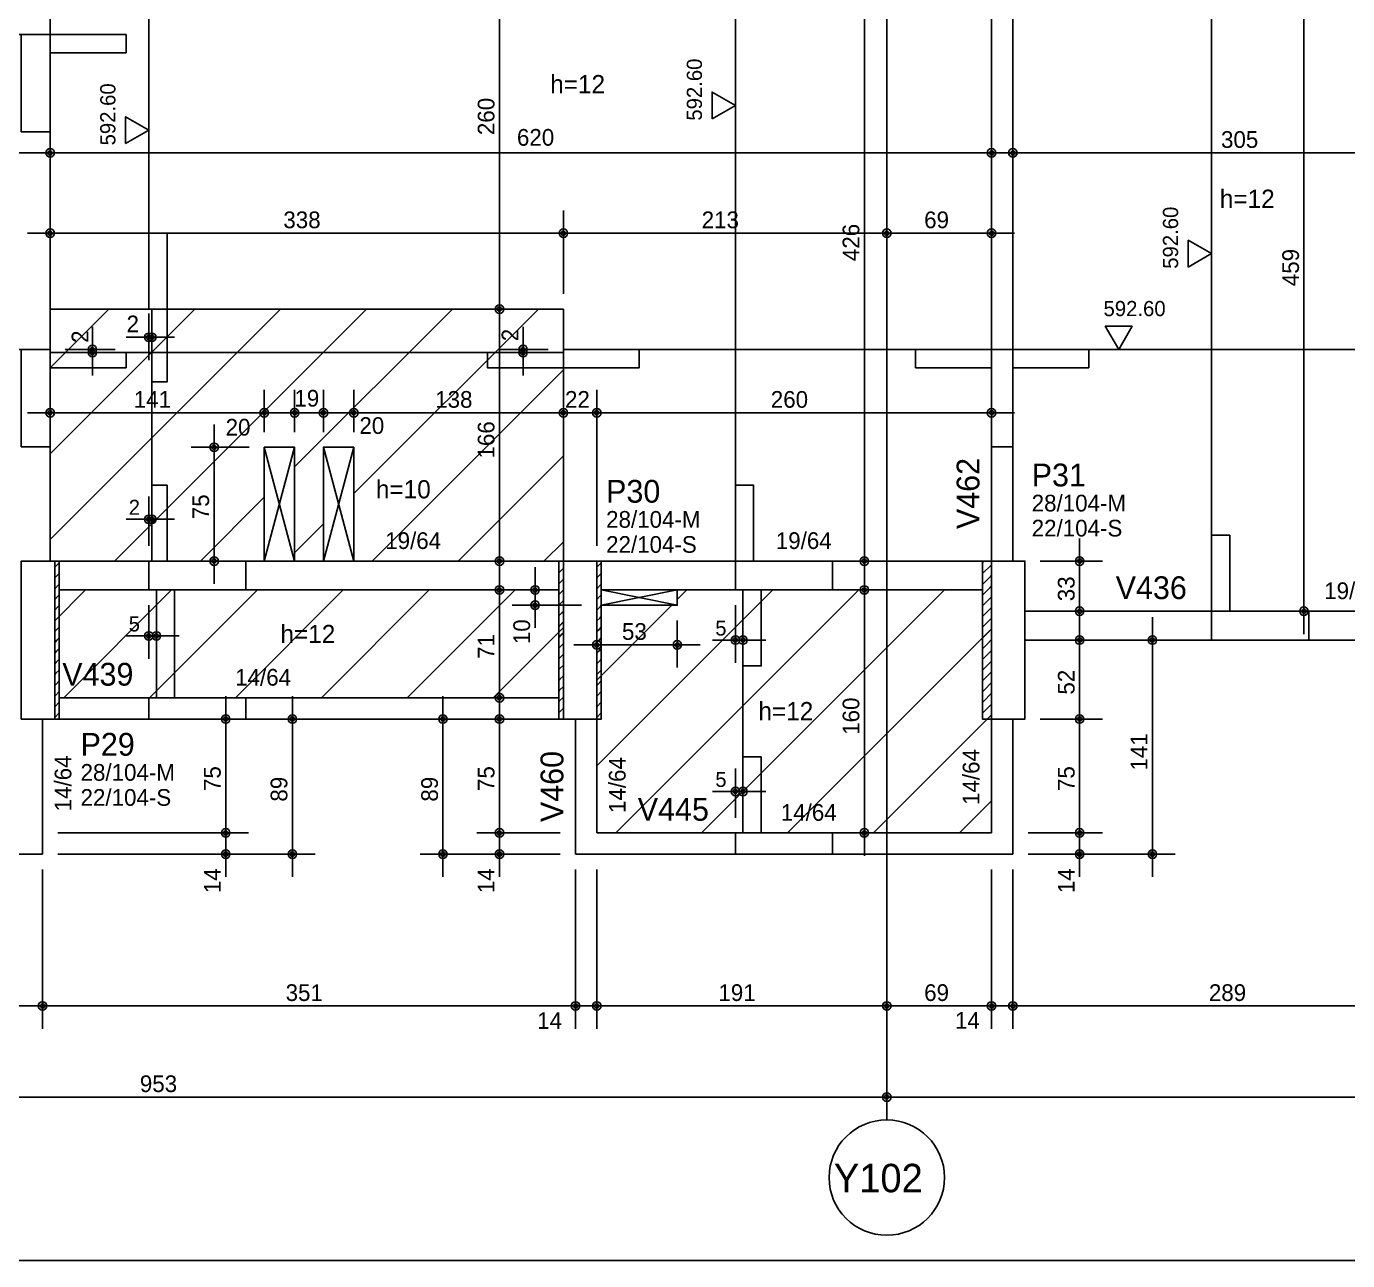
# Model space of a CAD drawing. Header units: metres. Extents: x 310 to 5592, y 1610 to 4022.
# Drawn here: x 1535 to 2405, y 1625 to 2438 of the extents above; entities that cross this region are included whole.
import ezdxf

# ---------------------------------------------------------------- set-up
doc = ezdxf.new("R2010")
doc.units = ezdxf.units.M
for name, color, linetype in [('MTH-224', 4, 'Continuous'), ('MTH-230', 1, 'Continuous'), ('MTH-COTAS7', 31, 'Continuous'), ('MTH-DIM-PILAR', 3, 'Continuous'), ('MTH-DIM-VIGA', 3, 'Continuous'), ('MTH-EIXO-214', 4, 'Continuous'), ('MTH-EIXO-215', 1, 'Continuous'), ('MTH-FACE-VIGA', 7, 'Continuous'), ('MTH-LINHA-SEÇÃO', 16, 'Continuous'), ('MTH-PILAR-SEGUE', 5, 'Continuous'), ('MTH-SIMB_COTA', 3, 'Continuous'), ('MTH-TIT1-PILAR', 5, 'Continuous'), ('MTH-TIT1-VIGA', 5, 'Continuous'), ('MTH-TRACEJADO-216', 1, 'Continuous'), ('MTH-TXT', 4, 'Continuous'), ('MTH-TXT-NEGRITO', 5, 'Continuous')]:
    doc.layers.add(name, color=color, linetype=linetype)

msp = doc.modelspace()

# ---------------------------------------------------------------- linework, layer by layer
at = {"layer": 'MTH-224', "linetype": 'Continuous'}
for points in [[(1986.475646, 2377.408275), (2001.774116, 2386.241278), (1986.475646, 2395.073403), (1986.475646, 2377.408275)], [(1600.21209, 2361.111274), (1615.51056, 2369.944277), (1600.21209, 2378.776401), (1600.21209, 2361.111274)], [(2300.035926, 2279.867062), (2315.334396, 2288.700066), (2300.035926, 2297.53219), (2300.035926, 2279.867062)], [(2245.397645, 2240.790798), (2254.230649, 2225.492328), (2263.062773, 2240.790798), (2245.397645, 2240.790798)]]:
    msp.add_lwpolyline(points, dxfattribs=at)
at = {"layer": 'MTH-230', "linetype": 'Continuous'}
for p, q in [((1691.511368, 2086.135499), (1711.511368, 2161.135499)), ((1711.511368, 2086.1355), (1691.511368, 2161.135499)), ((1730.511368, 2086.1355), (1750.511368, 2161.135499)), ((1750.511368, 2086.135498), (1730.511368, 2161.135499)), ((1913.51213, 2057.1355), (1963.513843, 2067.1355)), ((1963.513843, 2057.1355), (1913.51213, 2067.1355))]:
    msp.add_line(p, q, dxfattribs=at)
msp.add_circle((2101.511366, 1680.135501), 38, dxfattribs=at)
at = {"layer": 'MTH-COTAS7', "linetype": 'Continuous'}
for p, q in [((1846.41773, 2237.135493), (1846.41773, 2527.13677)), ((2086.713494, 2071.135503), (2086.713494, 2527.13677)), ((2376.242873, 2038.143101), (2376.242873, 2527.13677)), ((1550.51056, 2357.558462), (1550.51056, 2370.038858)), ((2184.511366, 2369.875408), (2184.511366, 2340.038858)), ((1260.506838, 2355.038858), (1546.51056, 2355.038858)), ((1535.51056, 2355.038858), (2185.511366, 2355.038858)), ((2169.511366, 2355.038858), (2504.511361, 2355.038858)), ((2170.511366, 2353.754645), (2170.511366, 2340.038858)), ((1550.51056, 2268.576565), (1550.51056, 2317.1355)), ((1888.512128, 2262.135494), (1888.512128, 2317.1355)), ((1888.512128, 2262.135494), (1888.512128, 2317.1355)), ((2101.511366, 2280.695084), (2101.511366, 2317.1355)), ((2101.511366, 2280.695084), (2101.511366, 2317.1355)), ((2170.511366, 2311.115701), (2170.511366, 2317.1355)), ((1535.51056, 2302.1355), (1903.512128, 2302.1355)), ((1873.512128, 2302.1355), (2116.511366, 2302.1355)), ((2086.511366, 2302.1355), (2185.511366, 2302.1355)), ((1846.41773, 2071.135503), (1846.41773, 2267.135493)), ((1615.51056, 2249.331523), (1615.51056, 2218.567024)), ((1825.033456, 2252.135493), (1861.41773, 2252.135493)), ((1835.033456, 2252.135493), (1861.41773, 2252.135493)), ((1578.343317, 2208.492328), (1578.343317, 2240.492328)), ((1617.51056, 2242.1355), (1617.51056, 2218.567024)), ((1861.97425, 2208.492328), (1861.97425, 2240.492328)), ((1600.51056, 2233.567024), (1632.51056, 2233.567024)), ((1560.51056, 2225.492328), (1593.343317, 2225.492328)), ((1560.51056, 2223.492328), (1593.343317, 2223.492328)), ((1878.512128, 2225.492328), (1846.97425, 2225.492328)), ((1878.512128, 2223.492328), (1846.97425, 2223.492328)), ((1550.51056, 2155.351244), (1550.51056, 2198.859757)), ((1691.511368, 2171.135499), (1691.511368, 2198.859757)), ((1691.511368, 2171.135499), (1691.511368, 2198.859757)), ((1711.511368, 2171.135499), (1711.511368, 2198.859757)), ((1711.511368, 2171.135499), (1711.511368, 2198.859757)), ((1730.511368, 2171.135499), (1730.511368, 2198.859757)), ((1730.511368, 2171.135499), (1730.511368, 2198.859757)), ((1750.511368, 2171.135499), (1750.511368, 2198.859757)), ((1750.511368, 2171.135499), (1750.511368, 2198.859757)), ((1888.512128, 2178.859757), (1888.512128, 2198.859757)), ((1910.512128, 2096.135503), (1910.512128, 2198.859757)), ((1910.512128, 2096.135503), (1910.512128, 2198.859757)), ((2170.511366, 2144.352822), (2170.511366, 2198.859757)), ((1535.51056, 2183.859757), (1706.511368, 2183.859757)), ((1676.511368, 2183.859757), (1726.511368, 2183.859757)), ((1696.511368, 2183.859757), (1745.511368, 2183.859757)), ((1715.511368, 2183.859757), (1765.511368, 2183.859757)), ((1735.511368, 2183.859757), (1903.512128, 2183.859757)), ((1873.512128, 2183.859757), (1925.512128, 2183.859757)), ((1895.512128, 2183.859757), (2185.511366, 2183.859757)), ((1658.498428, 2071.135499), (1658.498428, 2176.135499)), ((1888.512128, 2175.45574), (1888.512128, 2168.859757)), ((1681.511368, 2161.135499), (1643.498428, 2161.135499)), ((1615.51056, 2096.135503), (1615.51056, 2128.673244)), ((1617.51056, 2096.135503), (1617.51056, 2128.673244)), ((1600.51056, 2113.673244), (1632.51056, 2113.673244)), ((2228.474591, 2038.142044), (2228.474591, 2101.135503)), ((1681.511368, 2086.135499), (1643.498428, 2086.135499)), ((1817.250787, 2086.135503), (1861.41773, 2086.135503)), ((1846.41773, 1981.135501), (1846.41773, 2082.135503)), ((1869.871796, 2042.1355), (1869.871796, 2082.135503)), ((2091.511366, 2086.135503), (2071.713494, 2086.135503)), ((2086.713494, 1892.135505), (2086.713494, 2082.135503)), ((2202.511366, 2086.135503), (2243.474591, 2086.135503)), ((1851.532436, 2067.135503), (1861.41773, 2067.135503)), ((1878.512128, 2067.135503), (1854.871796, 2067.135503)), ((1615.51056, 2057.135503), (1615.51056, 2021.867837)), ((1620.51056, 2057.135503), (1620.51056, 2021.867837)), ((1900.51213, 2057.1355), (1854.871796, 2057.1355)), ((2001.774116, 2057.13656), (2001.774116, 2019.142162)), ((2006.803976, 2057.13656), (2006.803976, 2019.142162)), ((1910.512128, 2047.1355), (1910.512128, 2015.996744)), ((1963.513843, 2047.1355), (1963.513843, 2015.996744)), ((2227.598776, 2053.142044), (2243.474591, 2053.142044)), ((2228.474591, 1967.135493), (2228.474591, 2049.142044)), ((2276.389825, 1878.135505), (2276.389825, 2049.142044)), ((2369.334396, 2053.143101), (2361.242873, 2053.143101)), ((1600.51056, 2036.867837), (1635.51056, 2036.867837)), ((1895.512128, 2030.996744), (1978.513843, 2030.996744)), ((1986.774116, 2034.142162), (2021.803976, 2034.142162)), ((2227.312702, 2034.142044), (2243.474591, 2034.142044)), ((2275.624076, 2034.142044), (2291.389825, 2034.142044)), ((1666.153254, 1892.135501), (1666.153254, 1997.135499)), ((1710.032398, 1878.135501), (1710.032398, 1997.135499)), ((1809.202755, 1878.135505), (1809.202755, 1997.135501)), ((1860.443729, 1996.135501), (1831.41773, 1996.135501)), ((1846.41773, 1892.135505), (1846.41773, 1997.135501)), ((2228.474591, 1892.135505), (2228.474591, 1997.135493)), ((1657.51056, 1982.135499), (1681.153254, 1982.135499)), ((1677.777456, 1982.135499), (1725.032398, 1982.135499)), ((1813.297313, 1982.135501), (1794.202755, 1982.135501)), ((1854.569576, 1982.135501), (1861.41773, 1982.135501)), ((2202.511366, 1982.135493), (2243.474591, 1982.135493)), ((2202.511366, 1982.135493), (2243.474591, 1982.135493)), ((2001.803976, 1917.135505), (2001.803976, 1949.452784)), ((2006.803976, 1917.135505), (2006.803976, 1949.452784)), ((1986.803976, 1934.452784), (2021.803976, 1934.452784)), ((1666.153254, 1878.135501), (1666.153254, 1922.135501)), ((1846.41773, 1878.135505), (1846.41773, 1922.135505)), ((2228.474591, 1878.135505), (2228.474591, 1922.135505)), ((1555.51056, 1907.135501), (1681.153254, 1907.135501)), ((1555.51056, 1907.135501), (1681.153254, 1907.135501)), ((1886.512128, 1907.135505), (1831.41773, 1907.135505)), ((1886.512128, 1907.135505), (1831.41773, 1907.135505)), ((2194.511366, 1907.135505), (2243.474591, 1907.135505)), ((2194.511366, 1907.135505), (2243.474591, 1907.135505)), ((1555.51056, 1893.135501), (1681.153254, 1893.135501)), ((1565.51056, 1893.135501), (1725.032398, 1893.135501)), ((1886.512128, 1893.135505), (1794.202755, 1893.135505)), ((1886.512128, 1893.135505), (1831.41773, 1893.135505)), ((2194.511366, 1893.135505), (2243.474591, 1893.135505)), ((2204.511366, 1893.135505), (2291.389825, 1893.135505)), ((1545.51056, 1883.135501), (1545.51056, 1778.135501)), ((1545.51056, 1883.135501), (1545.51056, 1778.135501)), ((1896.512128, 1883.135505), (1896.512128, 1778.135501)), ((1896.512128, 1883.135505), (1896.512128, 1778.135501)), ((1910.512128, 1883.135505), (1910.512128, 1778.135501)), ((1910.512128, 1883.135505), (1910.512128, 1778.135501)), ((2170.511366, 1883.135505), (2170.511366, 1778.135501)), ((2170.511366, 1883.135505), (2170.511366, 1778.135501)), ((2184.511366, 1883.135505), (2184.511366, 1778.135501)), ((2184.511366, 1883.135505), (2184.511366, 1778.135501)), ((1255.511366, 1793.135501), (1546.51056, 1793.135501)), ((1516.51056, 1793.135501), (1560.51056, 1793.135501)), ((1530.51056, 1793.135501), (1911.512128, 1793.135501)), ((1881.512128, 1793.135501), (1925.512128, 1793.135501)), ((1895.512128, 1793.135501), (2116.511366, 1793.135501)), ((2086.511366, 1793.135501), (2185.511366, 1793.135501)), ((2155.511366, 1793.135501), (2199.511366, 1793.135501)), ((2169.511366, 1793.135501), (2488.511366, 1793.135501)), ((1133.511366, 1733.135501), (2116.511366, 1733.135501)), ((2086.511366, 1733.135501), (3818.511366, 1733.135501)), ((2101.511366, 1738.697054), (2101.511366, 1718.135501)), ((561.511366, 1625.451785), (5343.511366, 1625.451785))]:
    msp.add_line(p, q, dxfattribs=at)
at = {"layer": 'MTH-EIXO-214'}
msp.add_line((2101.511366, 3791.636556), (2101.511366, 1718.135501), dxfattribs=at)
at = {"layer": 'MTH-EIXO-215', "linetype": 'Continuous'}
for p, q in [((1553.51056, 2046.756593), (1573.88947, 2067.135503)), ((1559.458011, 1996.135501), (1630.458013, 2067.135503)), ((1616.026553, 1996.135501), (1687.026555, 2067.135503)), ((1672.595096, 1996.135501), (1743.595098, 2067.135503)), ((1729.163638, 1996.135501), (1800.16364, 2067.135503)), ((1785.732181, 1996.135501), (1856.732183, 2067.135503)), ((1910.512128, 1951.209821), (2026.43781, 2067.135503)), ((1923.006354, 1907.135505), (2083.006352, 2067.135503)), ((1963.513843, 2060.780079), (1969.869268, 2067.135503)), ((1979.574897, 1907.135505), (2139.574895, 2067.135503)), ((1910.512128, 2007.778364), (1959.869265, 2057.1355)), ((1842.300723, 1996.135501), (1888.512128, 2042.346906)), ((2036.143439, 1907.135505), (2170.511366, 2041.503432)), ((2092.711982, 1907.135505), (2170.511366, 1984.934889)), ((2149.280524, 1907.135505), (2170.511366, 1928.366347))]:
    msp.add_line(p, q, dxfattribs=at)
at = {"layer": 'MTH-FACE-VIGA', "linetype": 'Continuous'}
for p, q in [((1553.51056, 2082.111932), (1556.480157, 2085.081529)), ((1556.480157, 2085.081529), (1556.51056, 2085.111932)), ((1885.512128, 2085.396203), (1886.251426, 2086.135501)), ((1885.512128, 2078.325136), (1888.369246, 2081.182253)), ((1888.369246, 2081.182253), (1888.512128, 2081.325136)), ((1910.512128, 2082.111932), (1913.481725, 2085.081529)), ((1913.481725, 2085.081529), (1913.512128, 2085.111932)), ((2164.511366, 2085.000906), (2165.645963, 2086.135503)), ((2164.511366, 2077.929838), (2170.376326, 2083.794798)), ((2170.376326, 2083.794798), (2170.511366, 2083.929838)), ((1553.51056, 2075.040864), (1556.270126, 2077.80043)), ((1556.060094, 2070.51933), (1556.51056, 2070.969796)), ((1556.270126, 2077.80043), (1556.51056, 2078.040864)), ((1885.512128, 2071.254068), (1888.159215, 2073.901154)), ((1888.159215, 2073.901154), (1888.512128, 2074.254068)), ((1910.512128, 2075.040864), (1913.271694, 2077.80043)), ((1913.061662, 2070.51933), (1913.512128, 2070.969796)), ((1913.271694, 2077.80043), (1913.512128, 2078.040864)), ((2164.511366, 2070.858771), (2169.943403, 2076.290808)), ((2169.943403, 2076.290808), (2170.511366, 2076.858771)), ((1553.51056, 2067.969796), (1556.060094, 2070.51933)), ((1553.51056, 2060.898729), (1555.850062, 2063.238231)), ((1555.850062, 2063.238231), (1556.51056, 2063.898729)), ((1885.512128, 2064.183), (1887.949183, 2066.620054)), ((1887.949183, 2066.620054), (1888.512128, 2067.183)), ((1910.512128, 2067.969796), (1913.061662, 2070.51933)), ((1910.512128, 2060.898729), (1912.85163, 2063.238231)), ((1912.85163, 2063.238231), (1913.512128, 2063.898729)), ((2164.511366, 2063.787703), (2169.510481, 2068.786817)), ((2169.077558, 2061.282827), (2170.511366, 2062.716635)), ((2169.510481, 2068.786817), (2170.511366, 2069.787703)), ((1553.51056, 2053.827661), (1555.640031, 2055.957131)), ((1555.640031, 2055.957131), (1556.51056, 2056.827661)), ((1885.512128, 2057.111932), (1887.739151, 2059.338955)), ((1887.739151, 2059.338955), (1888.512128, 2060.111932)), ((1910.512128, 2053.827661), (1912.641599, 2055.957131)), ((1912.641599, 2055.957131), (1913.512128, 2056.827661)), ((2164.511366, 2056.716635), (2169.077558, 2061.282827)), ((2164.511366, 2049.645567), (2168.644636, 2053.778837)), ((2168.644636, 2053.778837), (2170.511366, 2055.645567)), ((1553.51056, 2046.756593), (1555.429999, 2048.676031)), ((1555.429999, 2048.676031), (1556.51056, 2049.756593)), ((1885.512128, 2050.040864), (1887.529119, 2052.057855)), ((1885.512128, 2042.969796), (1887.319088, 2044.776756)), ((1887.319088, 2044.776756), (1888.512128, 2045.969796)), ((1887.529119, 2052.057855), (1888.512128, 2053.040864)), ((1910.512128, 2046.756593), (1912.431567, 2048.676031)), ((1912.431567, 2048.676031), (1913.512128, 2049.756593)), ((2164.511366, 2042.574499), (2168.211713, 2046.274846)), ((2168.211713, 2046.274846), (2170.511366, 2048.574499)), ((1553.51056, 2039.685525), (1555.219967, 2041.394932)), ((1555.219967, 2041.394932), (1556.51056, 2042.685525)), ((1885.512128, 2035.898729), (1887.109056, 2037.495656)), ((1887.109056, 2037.495656), (1888.512128, 2038.898729)), ((1910.512128, 2039.685525), (1912.221535, 2041.394932)), ((1912.221535, 2041.394932), (1913.512128, 2042.685525)), ((2164.511366, 2035.503432), (2167.778791, 2038.770856)), ((2167.778791, 2038.770856), (2170.511366, 2041.503432)), ((1553.51056, 2032.614457), (1555.009935, 2034.113832)), ((1554.799904, 2026.832733), (1556.51056, 2028.54339)), ((1555.009935, 2034.113832), (1556.51056, 2035.614457)), ((1885.512128, 2028.827661), (1886.899024, 2030.214557)), ((1886.899024, 2030.214557), (1888.512128, 2031.827661)), ((1910.512128, 2032.614457), (1912.011503, 2034.113832)), ((1911.801472, 2026.832733), (1913.512128, 2028.54339)), ((1912.011503, 2034.113832), (1913.512128, 2035.614457)), ((2164.511366, 2028.432364), (2167.345869, 2031.266866)), ((2166.912946, 2023.762876), (2170.511366, 2027.361296)), ((2167.345869, 2031.266866), (2170.511366, 2034.432364)), ((1553.51056, 2025.54339), (1554.799904, 2026.832733)), ((1553.51056, 2018.472322), (1554.589872, 2019.551633)), ((1554.589872, 2019.551633), (1556.51056, 2021.472322)), ((1885.512128, 2021.756593), (1886.688993, 2022.933457)), ((1886.688993, 2022.933457), (1888.512128, 2024.756593)), ((1910.512128, 2025.54339), (1911.801472, 2026.832733)), ((1910.512128, 2018.472322), (1911.59144, 2019.551633)), ((1911.59144, 2019.551633), (1913.512128, 2021.472322)), ((2164.511366, 2021.361296), (2166.912946, 2023.762876)), ((2166.480024, 2016.258885), (2170.511366, 2020.290228)), ((1553.51056, 2011.401254), (1554.37984, 2012.270534)), ((1554.37984, 2012.270534), (1556.51056, 2014.401254)), ((1885.512128, 2014.685525), (1886.478961, 2015.652358)), ((1886.268929, 2008.371258), (1888.512128, 2010.614457)), ((1886.478961, 2015.652358), (1888.512128, 2017.685525)), ((1910.512128, 2011.401254), (1911.381408, 2012.270534)), ((1911.381408, 2012.270534), (1913.512128, 2014.401254)), ((2164.511366, 2014.290228), (2166.480024, 2016.258885)), ((2166.047101, 2008.754895), (2170.511366, 2013.21916)), ((1553.51056, 2004.330186), (1554.169809, 2004.989434)), ((1554.169809, 2004.989434), (1556.51056, 2007.330186)), ((1885.512128, 2007.614457), (1886.268929, 2008.371258)), ((1885.512128, 2000.54339), (1886.058897, 2001.090159)), ((1886.058897, 2001.090159), (1888.512128, 2003.54339)), ((1910.512128, 2004.330186), (1911.171377, 2004.989434)), ((1911.171377, 2004.989434), (1913.512128, 2007.330186)), ((2164.511366, 2007.21916), (2166.047101, 2008.754895)), ((2164.511366, 2000.148093), (2165.614179, 2001.250905)), ((2165.614179, 2001.250905), (2170.511366, 2006.148093)), ((1553.51056, 1997.259118), (1553.959777, 1997.708335)), ((1553.749745, 1990.427235), (1556.51056, 1993.188051)), ((1553.959777, 1997.708335), (1556.51056, 2000.259118)), ((1885.512128, 1993.472322), (1885.848866, 1993.809059)), ((1885.848866, 1993.809059), (1888.512128, 1996.472322)), ((1910.512128, 1997.259118), (1910.961345, 1997.708335)), ((1910.751313, 1990.427235), (1913.512128, 1993.188051)), ((1910.961345, 1997.708335), (1913.512128, 2000.259118)), ((2164.511366, 1993.077025), (2165.181256, 1993.746914)), ((2165.181256, 1993.746914), (2170.511366, 1999.077025)), ((1553.51056, 1990.188051), (1553.749745, 1990.427235)), ((1553.539713, 1983.146136), (1556.51056, 1986.116983)), ((1885.512128, 1986.401254), (1885.638834, 1986.52796)), ((1885.638834, 1986.52796), (1888.512128, 1989.401254)), ((1910.512128, 1990.188051), (1910.751313, 1990.427235)), ((1910.541281, 1983.146136), (1913.512128, 1986.116983)), ((2164.511366, 1986.005957), (2164.748334, 1986.242924)), ((2164.748334, 1986.242924), (2170.511366, 1992.005957)), ((2167.71197, 1982.135493), (2170.511366, 1984.934889)), ((1553.51056, 1983.116983), (1553.539713, 1983.146136)), ((1888.317443, 1982.135501), (1888.512128, 1982.330186)), ((1910.512128, 1983.116983), (1910.541281, 1983.146136))]:
    msp.add_line(p, q, dxfattribs=at)
for points in [[(1550.51056, 2086.135501), (1550.51056, 2512.13677)], [(2170.511366, 2512.13677), (2170.511366, 2086.135503)], [(2184.511366, 2086.135503), (2184.511366, 2509.13677)], [(1691.511368, 2086.135499), (1711.511368, 2086.1355), (1711.511368, 2161.135499), (1691.511368, 2161.135499), (1691.511368, 2086.135499)], [(1730.511368, 2086.1355), (1750.511368, 2086.135498), (1750.511368, 2161.135499), (1730.511368, 2161.135499), (1730.511368, 2086.135498)], [(1888.512128, 2086.135503), (1553.51056, 2086.135503)], [(1556.51056, 2086.135501), (1553.51056, 2086.135501), (1553.51056, 1982.135501), (1556.51056, 1982.135501), (1556.51056, 2086.135501)], [(1888.512128, 2086.135501), (1885.512128, 2086.135501), (1885.512128, 1982.135501), (1888.512128, 1982.135501), (1888.512128, 2086.135501)], [(2170.511366, 2086.135503), (1910.512128, 2086.135503)], [(1913.512128, 2086.135501), (1910.512128, 2086.135501), (1910.512128, 1982.135501), (1913.512128, 1982.135501), (1913.512128, 2086.135501)], [(2170.511366, 2086.135503), (2164.511366, 2086.135503), (2164.511366, 1982.135493), (2170.511366, 1982.135493), (2170.511366, 2086.135503)], [(1556.51056, 2067.135503), (1885.512128, 2067.135503)], [(1913.512128, 2067.135503), (2164.511366, 2067.135503)], [(1913.51213, 2057.1355), (1963.513843, 2057.1355), (1963.513843, 2067.1355), (1913.51213, 2067.1355), (1913.51213, 2057.1355)], [(2473.511366, 2053.142044), (2192.511366, 2053.142044)], [(2192.511366, 2034.142044), (2473.511366, 2034.142044)], [(1885.512128, 1996.135501), (1556.51056, 1996.135501)], [(1545.51056, 1893.135501), (1545.51056, 1982.135501)], [(1553.51056, 1982.135501), (1888.512128, 1982.135501)], [(1896.512128, 1982.135502), (1896.512128, 1893.135505)], [(1910.512128, 1907.135505), (1910.512128, 1982.135502)], [(2170.511366, 1982.135493), (2170.511366, 1907.135505)], [(2184.511366, 1893.135505), (2184.511366, 1982.135493)], [(2170.511366, 1907.135505), (1910.512128, 1907.135505)], [(1256.511366, 1893.135501), (1545.51056, 1893.135501)], [(1896.512128, 1893.135505), (2184.511366, 1893.135505)]]:
    msp.add_lwpolyline(points, dxfattribs=at)
at = {"layer": 'MTH-LINHA-SEÇÃO', "linetype": 'Continuous'}
for p, q in [((1615.51056, 2531.13677), (1615.51056, 2252.1355)), ((2001.774116, 2531.13677), (2001.774116, 2067.135503)), ((2315.334396, 2034.142044), (2315.334396, 2531.13677)), ((858.51137, 2432.991494), (1600.51056, 2432.991494)), ((1617.51056, 2086.135501), (1617.51056, 2252.1355)), ((576.511366, 2225.492328), (1550.51056, 2225.492328)), ((1888.512128, 2223.492328), (1550.51056, 2223.492328)), ((1888.512128, 2225.492328), (2503.511361, 2225.492328)), ((2006.803976, 1907.135505), (2006.803976, 2067.13656))]:
    msp.add_line(p, q, dxfattribs=at)
for points in [[(1531.51056, 2432.991494), (1550.51056, 2432.991494), (1550.51056, 2368.991494), (1531.51056, 2368.991494), (1531.51056, 2432.991494)], [(1550.51056, 2432.991494), (1600.51056, 2432.991494), (1600.51056, 2420.991494), (1550.51056, 2420.991494), (1550.51056, 2432.991494)], [(1615.51056, 2302.1355), (1615.51056, 2252.1355), (1627.51056, 2252.1355), (1627.51056, 2302.1355), (1615.51056, 2302.1355)], [(1617.51056, 2252.1355), (1617.51056, 2204.1355), (1627.51056, 2204.1355), (1627.51056, 2252.1355), (1617.51056, 2252.1355)], [(1531.51056, 2225.492328), (1550.51056, 2225.492328), (1550.51056, 2161.492328), (1531.51056, 2161.492328), (1531.51056, 2225.492328)], [(1600.51056, 2223.492328), (1550.51056, 2223.492328), (1550.51056, 2213.492328), (1600.51056, 2213.492328), (1600.51056, 2223.492328)], [(1888.512128, 2223.492328), (1838.512128, 2223.492328), (1838.512128, 2213.492328), (1888.512128, 2213.492328), (1888.512128, 2223.492328)], [(1938.512128, 2225.492328), (1888.512128, 2225.492328), (1888.512128, 2213.492328), (1938.512128, 2213.492328), (1938.512128, 2225.492328)], [(2120.511366, 2225.492328), (2170.511366, 2225.492328), (2170.511366, 2213.492328), (2120.511366, 2213.492328), (2120.511366, 2225.492328)], [(2170.511366, 2225.492328), (2184.511366, 2225.492328), (2184.511366, 2161.492328), (2170.511366, 2161.492328), (2170.511366, 2225.492328)], [(2184.511366, 2225.492328), (2234.511366, 2225.492328), (2234.511366, 2213.492328), (2184.511366, 2213.492328), (2184.511366, 2225.492328)], [(1617.51056, 2136.135501), (1617.51056, 2086.135501), (1627.51056, 2086.135501), (1627.51056, 2136.135501), (1617.51056, 2136.135501)], [(2001.774116, 2136.13656), (2001.774116, 2086.13656), (2013.774116, 2086.13656), (2013.774116, 2136.13656), (2001.774116, 2136.13656)], [(2315.334396, 2103.143101), (2315.334396, 2053.143101), (2327.334396, 2053.143101), (2327.334396, 2103.143101), (2315.334396, 2103.143101)], [(1615.51056, 2086.135501), (1615.51056, 2067.135501), (1679.51056, 2067.135501), (1679.51056, 2086.135501), (1615.51056, 2086.135501)], [(2001.774116, 2086.13656), (2001.774116, 2067.13656), (2065.774116, 2067.13656), (2065.774116, 2086.13656), (2001.774116, 2086.13656)], [(1620.51056, 2067.135501), (1620.51056, 1996.135499), (1632.51056, 1996.135499), (1632.51056, 2067.135501), (1620.51056, 2067.135501)], [(2006.803976, 2067.13656), (2006.803976, 2017.13656), (2018.803976, 2017.13656), (2018.803976, 2067.13656), (2006.803976, 2067.13656)], [(2315.334396, 2053.143101), (2315.334396, 2034.143101), (2379.334396, 2034.143101), (2379.334396, 2053.143101), (2315.334396, 2053.143101)], [(1679.51056, 1982.135499), (1615.51056, 1982.135499), (1615.51056, 1996.135499), (1679.51056, 1996.135499), (1679.51056, 1982.135499)], [(2006.803976, 1957.135505), (2006.803976, 1907.135505), (2018.803976, 1907.135505), (2018.803976, 1957.135505), (2006.803976, 1957.135505)], [(2065.803976, 1893.135505), (2001.803976, 1893.135505), (2001.803976, 1907.135505), (2065.803976, 1907.135505), (2065.803976, 1893.135505)]]:
    msp.add_lwpolyline(points, dxfattribs=at)
at = {"layer": 'MTH-PILAR-SEGUE', "linetype": 'Continuous'}
for points in [[(1531.51056, 1982.135501), (1553.51056, 1982.135501), (1553.51056, 2086.135501), (1531.51056, 2086.135501), (1531.51056, 1982.135501)], [(1888.512128, 1982.135502), (1910.512128, 1982.135502), (1910.512128, 2086.135502), (1888.512128, 2086.135502), (1888.512128, 1982.135502)], [(2170.511366, 1982.135493), (2192.511366, 1982.135493), (2192.511366, 2086.135503), (2170.511366, 2086.135503), (2170.511366, 1982.135493)]]:
    msp.add_lwpolyline(points, dxfattribs=at)
at = {"layer": 'MTH-SIMB_COTA', "linetype": 'Continuous'}
for centre, radius in [((1550.51056, 2355.038858), 2.8), ((2170.511366, 2355.038858), 2.8), ((2184.511366, 2355.038858), 2.8), ((1550.51056, 2355.038858), 1.4), ((2170.511366, 2355.038858), 1.4), ((2184.511366, 2355.038858), 1.4), ((1550.51056, 2302.1355), 2.8), ((1550.51056, 2302.1355), 1.4), ((1888.512128, 2302.1355), 2.8), ((1888.512128, 2302.1355), 2.8), ((1888.512128, 2302.1355), 1.4), ((1888.512128, 2302.1355), 1.4), ((2101.511366, 2302.1355), 2.8), ((2101.511366, 2302.1355), 2.8), ((2101.511366, 2302.1355), 1.4), ((2101.511366, 2302.1355), 1.4), ((2170.511366, 2302.1355), 2.8), ((2170.511366, 2302.1355), 1.4), ((1846.41773, 2252.135493), 2.8), ((1846.41773, 2252.135493), 2.8), ((1846.41773, 2252.135493), 1.4), ((1846.41773, 2252.135493), 1.4), ((1615.51056, 2233.567024), 2.8), ((1617.51056, 2233.567024), 2.8), ((1578.343317, 2225.492328), 2.8), ((1615.51056, 2233.567024), 1.4), ((1617.51056, 2233.567024), 1.4), ((1861.97425, 2225.492328), 2.8), ((1578.343317, 2223.492328), 2.8), ((1578.343317, 2225.492328), 1.4), ((1578.343317, 2223.492328), 1.4), ((1861.97425, 2223.492328), 2.8), ((1861.97425, 2225.492328), 1.4), ((1861.97425, 2223.492328), 1.4), ((1550.51056, 2183.859757), 2.8), ((1550.51056, 2183.859757), 1.4), ((1691.511368, 2183.859757), 2.8), ((1691.511368, 2183.859757), 2.8), ((1691.511368, 2183.859757), 1.4), ((1691.511368, 2183.859757), 1.4), ((1711.511368, 2183.859757), 2.8), ((1711.511368, 2183.859757), 2.8), ((1711.511368, 2183.859757), 1.4), ((1711.511368, 2183.859757), 1.4), ((1730.511368, 2183.859757), 2.8), ((1730.511368, 2183.859757), 2.8), ((1730.511368, 2183.859757), 1.4), ((1730.511368, 2183.859757), 1.4), ((1750.511368, 2183.859757), 2.8), ((1750.511368, 2183.859757), 2.8), ((1750.511368, 2183.859757), 1.4), ((1750.511368, 2183.859757), 1.4), ((1888.512128, 2183.859757), 2.8), ((1888.512128, 2183.859757), 2.8), ((1888.512128, 2183.859757), 1.4), ((1888.512128, 2183.859757), 1.4), ((1910.512128, 2183.859757), 2.8), ((1910.512128, 2183.859757), 2.8), ((1910.512128, 2183.859757), 1.4), ((1910.512128, 2183.859757), 1.4), ((2170.511366, 2183.859757), 2.8), ((2170.511366, 2183.859757), 1.4), ((1658.498428, 2161.135499), 2.8), ((1658.498428, 2161.135499), 1.4), ((1615.51056, 2113.673244), 2.8), ((1615.51056, 2113.673244), 1.4), ((1617.51056, 2113.673244), 2.8), ((1617.51056, 2113.673244), 1.4), ((1658.498428, 2086.135499), 2.8), ((1846.41773, 2086.135503), 2.8), ((2086.713494, 2086.135503), 2.8), ((2228.474591, 2086.135503), 2.8), ((1658.498428, 2086.135499), 1.4), ((1846.41773, 2086.135503), 1.4), ((2086.713494, 2086.135503), 1.4), ((2228.474591, 2086.135503), 1.4), ((1846.41773, 2067.135503), 2.8), ((1846.41773, 2067.135503), 1.4), ((1869.871796, 2067.135503), 2.8), ((1869.871796, 2067.135503), 1.4), ((2086.713494, 2067.135503), 2.8), ((2086.713494, 2067.135503), 1.4), ((1869.871796, 2057.1355), 2.8), ((1869.871796, 2057.1355), 1.4), ((2228.474591, 2053.142044), 2.8), ((2228.474591, 2053.142044), 1.4), ((2376.242873, 2053.143101), 2.8), ((2376.242873, 2053.143101), 1.4), ((1615.51056, 2036.867837), 2.8), ((1615.51056, 2036.867837), 1.4), ((1620.51056, 2036.867837), 2.8), ((1620.51056, 2036.867837), 1.4), ((2001.774116, 2034.142162), 2.8), ((2006.803976, 2034.142162), 2.8), ((2228.474591, 2034.142044), 2.8), ((2276.389825, 2034.142044), 2.8), ((1910.512128, 2030.996744), 2.8), ((1910.512128, 2030.996744), 1.4), ((1963.513843, 2030.996744), 2.8), ((1963.513843, 2030.996744), 1.4), ((2001.774116, 2034.142162), 1.4), ((2006.803976, 2034.142162), 1.4), ((2228.474591, 2034.142044), 1.4), ((2276.389825, 2034.142044), 1.4), ((1846.41773, 1996.135501), 2.8), ((1846.41773, 1996.135501), 1.4), ((1666.153254, 1982.135499), 2.8), ((1710.032398, 1982.135499), 2.8), ((1809.202755, 1982.135501), 2.8), ((1846.41773, 1982.135501), 2.8), ((2228.474591, 1982.135493), 2.8), ((2228.474591, 1982.135493), 2.8), ((1666.153254, 1982.135499), 1.4), ((1710.032398, 1982.135499), 1.4), ((1809.202755, 1982.135501), 1.4), ((1846.41773, 1982.135501), 1.4), ((2228.474591, 1982.135493), 1.4), ((2228.474591, 1982.135493), 1.4), ((2001.803976, 1934.452784), 2.8), ((2001.803976, 1934.452784), 1.4), ((2006.803976, 1934.452784), 2.8), ((2006.803976, 1934.452784), 1.4), ((1666.153254, 1907.135501), 2.8), ((1666.153254, 1907.135501), 2.8), ((1666.153254, 1907.135501), 1.4), ((1666.153254, 1907.135501), 1.4), ((1846.41773, 1907.135505), 2.8), ((1846.41773, 1907.135505), 2.8), ((1846.41773, 1907.135505), 1.4), ((1846.41773, 1907.135505), 1.4), ((2086.713494, 1907.135505), 2.8), ((2086.713494, 1907.135505), 1.4), ((2228.474591, 1907.135505), 2.8), ((2228.474591, 1907.135505), 2.8), ((2228.474591, 1907.135505), 1.4), ((2228.474591, 1907.135505), 1.4), ((1666.153254, 1893.135501), 2.8), ((1666.153254, 1893.135501), 1.4), ((1710.032398, 1893.135501), 2.8), ((1710.032398, 1893.135501), 1.4), ((1809.202755, 1893.135505), 2.8), ((1809.202755, 1893.135505), 1.4), ((1846.41773, 1893.135505), 2.8), ((1846.41773, 1893.135505), 1.4), ((2228.474591, 1893.135505), 2.8), ((2228.474591, 1893.135505), 1.4), ((2276.389825, 1893.135505), 2.8), ((2276.389825, 1893.135505), 1.4), ((1545.51056, 1793.135501), 2.8), ((1545.51056, 1793.135501), 2.8), ((1545.51056, 1793.135501), 1.4), ((1545.51056, 1793.135501), 1.4), ((1896.512128, 1793.135501), 2.8), ((1896.512128, 1793.135501), 2.8), ((1896.512128, 1793.135501), 1.4), ((1896.512128, 1793.135501), 1.4), ((1910.512128, 1793.135501), 2.8), ((1910.512128, 1793.135501), 2.8), ((1910.512128, 1793.135501), 1.4), ((1910.512128, 1793.135501), 1.4), ((2101.511366, 1793.135501), 2.8), ((2101.511366, 1793.135501), 2.8), ((2101.511366, 1793.135501), 1.4), ((2101.511366, 1793.135501), 1.4), ((2170.511366, 1793.135501), 2.8), ((2170.511366, 1793.135501), 2.8), ((2170.511366, 1793.135501), 1.4), ((2170.511366, 1793.135501), 1.4), ((2184.511366, 1793.135501), 2.8), ((2184.511366, 1793.135501), 2.8), ((2184.511366, 1793.135501), 1.4), ((2184.511366, 1793.135501), 1.4), ((2101.511366, 1733.135501), 2.8), ((2101.511366, 1733.135501), 2.8), ((2101.511366, 1733.135501), 1.4), ((2101.511366, 1733.135501), 1.4)]:
    msp.add_circle(centre, radius, dxfattribs=at)
at = {"layer": 'MTH-TRACEJADO-216'}
for p, q in [((1550.51056, 2100.325136), (1702.320919, 2252.135494)), ((1550.51056, 2156.893678), (1645.752376, 2252.135494)), ((1550.51056, 2213.462221), (1589.183834, 2252.135494)), ((1888.512128, 2252.135494), (1550.51056, 2252.135488)), ((1592.88947, 2086.135503), (1758.889461, 2252.135494)), ((1711.511368, 2148.188859), (1815.458004, 2252.135494)), ((1750.511368, 2130.620316), (1872.026546, 2252.135494)), ((1888.512128, 2086.135503), (1888.512128, 2252.135494)), ((1762.595098, 2086.135503), (1888.512128, 2212.052534)), ((1819.16364, 2086.135503), (1888.512128, 2155.483991)), ((1649.458013, 2086.135503), (1691.511368, 2128.188859)), ((1711.511368, 2091.620316), (1730.511368, 2110.620316)), ((1875.732183, 2086.135503), (1888.512128, 2098.915449))]:
    msp.add_line(p, q, dxfattribs=at)

# ---------------------------------------------------------------- texts
at = {"layer": 'MTH-COTAS7', "linetype": 'Continuous'}
for s, p in [('260', (1843.11773, 2366.736131)), ('426', (2083.413494, 2283.736136)), ('459', (2372.942873, 2267.239935)), ('2', (1575.701297, 2229.884208)), ('2', (1858.860129, 2230.991138)), ('166', (1843.11773, 2153.735498)), ('75', (1655.198428, 2113.735499)), ('33', (2225.174591, 2059.738773)), ('10', (1866.571796, 2031.468837)), ('71', (1843.11773, 2021.735502)), ('52', (2225.174591, 1998.238768)), ('160', (2083.413494, 1971.735504)), ('141', (2273.089825, 1948.238774)), ('75', (1662.853254, 1934.7355)), ('75', (1843.11773, 1934.735503)), ('75', (2225.174591, 1934.735499)), ('89', (1706.732398, 1927.7355)), ('89', (1805.902755, 1927.735503)), ('14', (1662.853254, 1867.468838)), ('14', (1843.11773, 1867.468842)), ('14', (2225.174591, 1867.468842))]:
    msp.add_text(s, height=11, rotation=90, dxfattribs=at).set_placement(p)
for s, height, p in [('620', 11, (1857.949009, 2359.765308)), ('305', 11, (2321.611364, 2358.338858)), ('338', 11, (1704.111344, 2305.4355)), ('213', 11, (1979.611747, 2305.4355)), ('69', 11, (2126.111366, 2305.4355)), ('2', 11, (1600.843897, 2236.867024)), ('141', 11, (1605.610964, 2187.159757)), ('19', 11, (1711.377437, 2187.931723)), ('138', 11, (1804.111748, 2187.159757)), ('22', 11, (1889.612128, 2187.159757)), ('260', 11, (2025.111747, 2187.159757)), ('20', 11, (1666.102702, 2168.841973)), ('20', 11, (1754.190007, 2169.925241)), ('2', 9.9, (1602.310564, 2116.643244)), ('5', 9.9, (1602.310564, 2039.837837)), ('53', 11, (1927.112986, 2034.296744)), ('5', 9.9, (1988.57412, 2037.112162)), ('5', 9.9, (1988.603979, 1937.422784)), ('351', 11, (1705.611344, 1796.435501)), ('191', 11, (1990.611747, 1796.435501)), ('69', 11, (2126.111366, 1796.435501)), ('289', 11, (2313.611366, 1796.435501)), ('14', 11, (1871.256924, 1778.022718)), ('14', 11, (2146.399742, 1778.163799)), ('953', 11, (1609.611366, 1736.435501))]:
    msp.add_text(s, height=height, dxfattribs=at).set_placement(p)
at = {"layer": 'MTH-DIM-PILAR', "linetype": 'Continuous'}
for s, p in [('28/104-M', (2196.923707, 2118.869146)), ('28/104-M', (1916.666848, 2108.1335)), ('22/104-S', (2196.923707, 2102.369146)), ('22/104-S', (1916.666848, 2091.6335)), ('28/104-M', (1570.565243, 1941.491987)), ('22/104-S', (1570.565243, 1924.991987))]:
    msp.add_text(s, height=11, dxfattribs=at).set_placement(p)
at = {"layer": 'MTH-DIM-VIGA', "linetype": 'Continuous'}
for s, rotation, p in [('19/64', 360, (1771.195649, 2094.135503)), ('19/64', 360, (2028.42068, 2094.135503)), ('19/64', 360, (2389.560652, 2061.142044)), ('14/64', 90, (1564.51056, 1921.335555)), ('14/64', 90, (2162.511366, 1925.558352)), ('14/64', 90, (1929.512128, 1920.241113))]:
    msp.add_text(s, height=11, rotation=rotation, dxfattribs=at).set_placement(p)
for p in [(1672.38556, 2004.135501), (2031.713494, 1915.135505)]:
    msp.add_text('14/64', height=11, dxfattribs=at).set_placement(p)
at = {"layer": 'MTH-TIT1-PILAR', "linetype": 'Continuous'}
for s, p in [('P31', (2196.923707, 2135.369146)), ('P30', (1916.666848, 2124.6335)), ('P29', (1570.565243, 1957.991987))]:
    msp.add_text(s, height=15, dxfattribs=at).set_placement(p)
at = {"layer": 'MTH-TIT1-VIGA', "linetype": 'Continuous'}
for s, rotation, p in [('V462', 90, (2162.511366, 2107.260503)), ('V436', 360, (2252.239688, 2061.142044)), ('V460', 90, (1888.512128, 1914.260505))]:
    msp.add_text(s, height=15, rotation=rotation, dxfattribs=at).set_placement(p)
for s, p in [('V439', (1558.51056, 2004.135501)), ('V445', (1937.520246, 1915.135505))]:
    msp.add_text(s, height=15, dxfattribs=at).set_placement(p)
at = {"layer": 'MTH-TXT', "linetype": 'Continuous'}
for p in [(1979.774116, 2376.241278), (1593.51056, 2359.944277), (2293.334396, 2278.700066)]:
    msp.add_text('592.60', height=10, rotation=90, dxfattribs=at).set_placement(p)
msp.add_text('592.60', height=10, dxfattribs=at).set_placement((2244.230649, 2247.492328))
at = {"layer": 'MTH-TXT-NEGRITO', "linetype": 'Continuous'}
for s, height, p in [('h=12', 12, (1879.83098, 2394.303394)), ('h=12', 12, (2320.798449, 2318.833251)), ('h=10', 12, (1765.030338, 2127.47403)), ('h=12', 12, (1702.170638, 2032.132805)), ('h=12', 12, (2016.951773, 1981.335551)), ('Y102', 18.75, (2066.633967, 1670.43798))]:
    msp.add_text(s, height=height, dxfattribs=at).set_placement(p)

doc.saveas('drawing.dxf')
